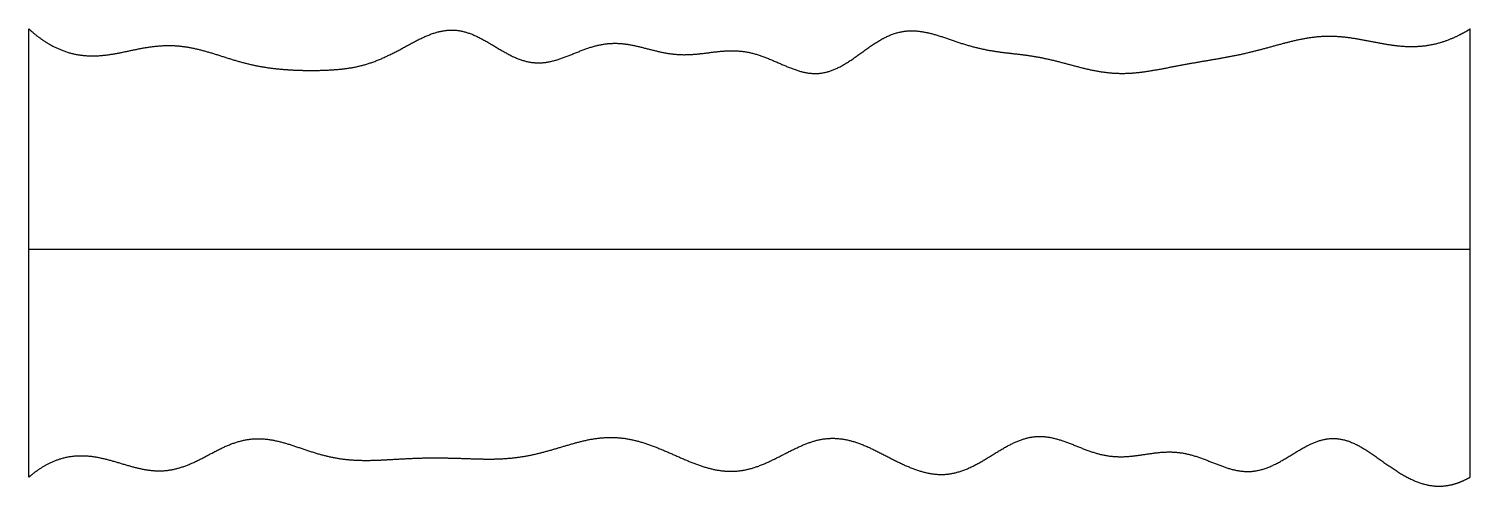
# Model space of a CAD drawing. Header units: millimetres. Extents: x 0 to 10, y -0.1 to 3.1.
import ezdxf

# ---------------------------------------------------------------- set-up
doc = ezdxf.new("R2010")
doc.units = ezdxf.units.MM
doc.layers.get('0').update_dxf_attribs({"linetype": 'CONTINUOUS'})

msp = doc.modelspace()

# ---------------------------------------------------------------- linework, layer by layer
for points in [[(0, -0.055), (0, 0.069), (0, 0.318), (0, 0.691), (0, 1.189), (0, 1.811), (0, 2.309), (0, 2.682), (0, 2.931), (0, 3.055)], [(0, 3.055), (0.019, 3.037), (0.058, 3.004), (0.116, 2.961), (0.195, 2.916), (0.293, 2.881), (0.393, 2.865), (0.493, 2.866), (0.594, 2.88), (0.695, 2.902), (0.796, 2.924), (0.897, 2.939), (0.997, 2.942), (1.098, 2.932), (1.198, 2.909), (1.298, 2.879), (1.397, 2.846), (1.498, 2.816), (1.598, 2.794), (1.699, 2.779), (1.801, 2.77), (1.902, 2.766), (2.003, 2.766), (2.104, 2.769), (2.205, 2.778), (2.305, 2.796), (2.405, 2.828), (2.505, 2.873), (2.605, 2.927), (2.704, 2.983), (2.804, 3.028), (2.902, 3.052), (3.001, 3.047), (3.098, 3.012), (3.196, 2.957), (3.293, 2.895), (3.391, 2.843), (3.489, 2.815), (3.587, 2.816), (3.687, 2.844), (3.787, 2.886), (3.887, 2.927), (3.988, 2.954), (4.089, 2.959), (4.19, 2.944), (4.291, 2.917), (4.392, 2.89), (4.492, 2.874), (4.593, 2.874), (4.694, 2.886), (4.796, 2.901), (4.897, 2.907), (4.999, 2.896), (5.1, 2.864), (5.201, 2.819), (5.301, 2.774), (5.4, 2.743), (5.497, 2.74), (5.593, 2.768), (5.689, 2.824), (5.784, 2.895), (5.879, 2.964), (5.976, 3.018), (6.075, 3.045), (6.175, 3.044), (6.276, 3.021), (6.378, 2.986), (6.48, 2.95), (6.582, 2.921), (6.683, 2.901), (6.783, 2.888), (6.884, 2.878), (6.983, 2.864), (7.083, 2.844), (7.183, 2.818), (7.284, 2.79), (7.384, 2.765), (7.485, 2.749), (7.586, 2.743), (7.687, 2.749), (7.788, 2.764), (7.889, 2.783), (7.99, 2.803), (8.091, 2.821), (8.192, 2.838), (8.292, 2.855), (8.392, 2.874), (8.493, 2.897), (8.593, 2.924), (8.693, 2.952), (8.793, 2.978), (8.894, 2.998), (8.995, 3.007), (9.095, 3.004), (9.196, 2.991), (9.297, 2.971), (9.398, 2.951), (9.499, 2.935), (9.6, 2.929), (9.7, 2.936), (9.801, 2.958), (9.88, 2.989), (9.94, 3.019), (9.98, 3.042), (10, 3.055)], [(10, -0.055), (10, 0.069), (10, 0.318), (10, 0.691), (10, 1.189), (10, 1.811), (10, 2.309), (10, 2.682), (10, 2.931), (10, 3.055)], [(0, 1.527), (0.4, 1.527), (1.2, 1.527), (2.4, 1.527), (4, 1.527), (6, 1.527), (7.6, 1.527), (8.8, 1.527), (9.6, 1.527), (10, 1.527)], [(0, -0.055), (0.02, -0.038), (0.059, -0.007), (0.118, 0.033), (0.198, 0.071), (0.298, 0.095), (0.399, 0.097), (0.5, 0.081), (0.602, 0.052), (0.704, 0.02), (0.805, -0.006), (0.905, -0.017), (1.005, -0.006), (1.104, 0.026), (1.202, 0.074), (1.299, 0.128), (1.397, 0.176), (1.496, 0.207), (1.595, 0.217), (1.696, 0.205), (1.797, 0.177), (1.898, 0.142), (2, 0.107), (2.101, 0.081), (2.203, 0.065), (2.304, 0.06), (2.405, 0.061), (2.506, 0.067), (2.607, 0.073), (2.709, 0.078), (2.81, 0.079), (2.912, 0.078), (3.013, 0.075), (3.115, 0.071), (3.217, 0.069), (3.318, 0.073), (3.419, 0.084), (3.52, 0.104), (3.621, 0.132), (3.722, 0.162), (3.822, 0.192), (3.922, 0.214), (4.022, 0.224), (4.121, 0.219), (4.221, 0.199), (4.321, 0.166), (4.422, 0.124), (4.522, 0.079), (4.624, 0.035), (4.725, 0.001), (4.826, -0.017), (4.927, -0.017), (5.027, 0.005), (5.126, 0.045), (5.224, 0.096), (5.322, 0.147), (5.419, 0.19), (5.517, 0.216), (5.616, 0.218), (5.715, 0.198), (5.815, 0.16), (5.916, 0.109), (6.017, 0.055), (6.119, 0.007), (6.221, -0.028), (6.322, -0.043), (6.423, -0.032), (6.522, 0.003), (6.62, 0.057), (6.718, 0.12), (6.815, 0.178), (6.912, 0.219), (7.009, 0.234), (7.108, 0.221), (7.207, 0.187), (7.307, 0.144), (7.408, 0.106), (7.51, 0.085), (7.611, 0.084), (7.713, 0.097), (7.814, 0.115), (7.916, 0.124), (8.017, 0.115), (8.118, 0.085), (8.218, 0.044), (8.318, 0.004), (8.418, -0.021), (8.517, -0.018), (8.616, 0.014), (8.714, 0.069), (8.812, 0.133), (8.909, 0.187), (9.006, 0.218), (9.103, 0.216), (9.2, 0.182), (9.297, 0.123), (9.395, 0.052), (9.493, -0.018), (9.593, -0.076), (9.693, -0.113), (9.794, -0.125), (9.876, -0.111), (9.938, -0.088), (9.979, -0.067), (10, -0.055)]]:
    msp.add_open_spline(points, degree=5)

doc.saveas('drawing.dxf')
